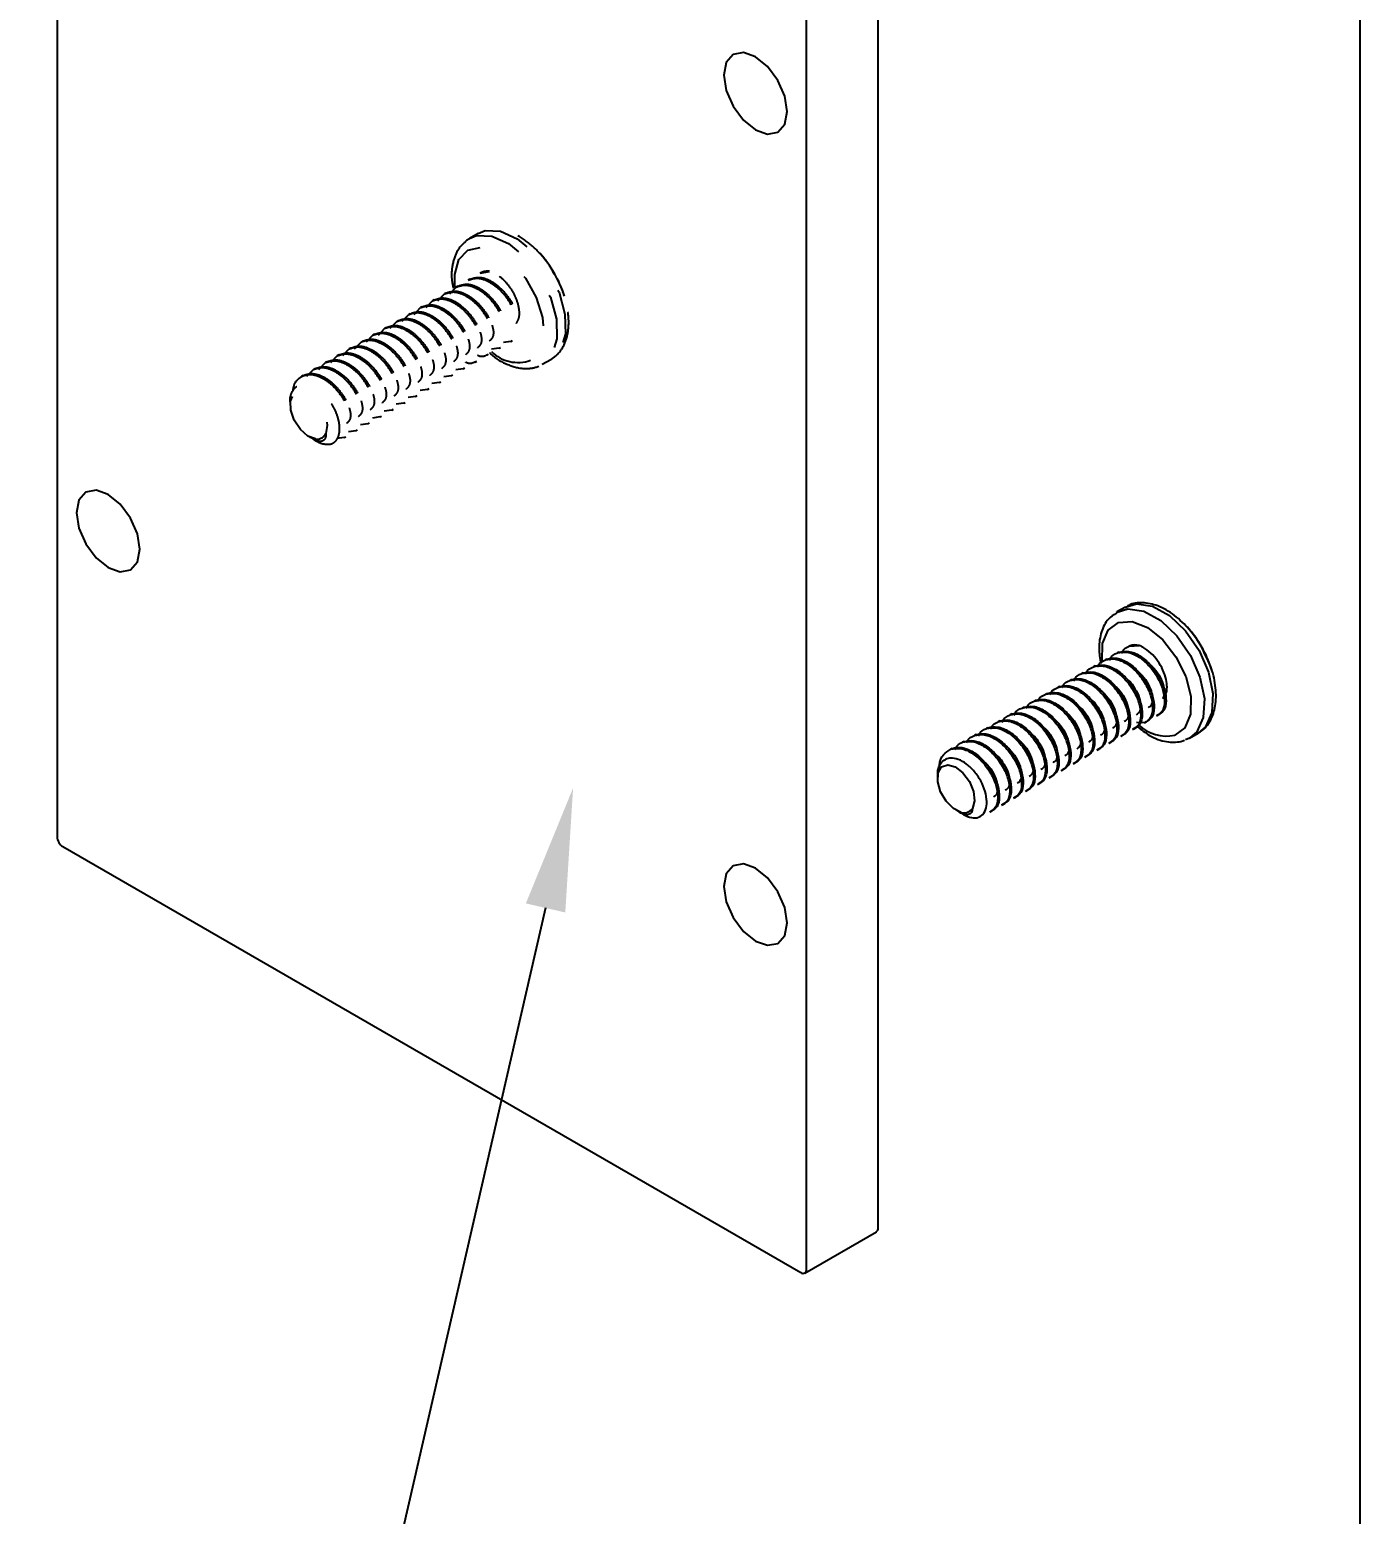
# Model space of a CAD drawing. Extents: x -3.1 to 7.9, y -8.5 to 0.
# Drawn here: x 5.434 to 7.903, y -5.508 to -2.752 of the extents above; entities that cross this region are included whole.
import ezdxf
from ezdxf import colors
from ezdxf.entities.mleader import LeaderData, LeaderLine
from ezdxf.math import Vec2, Vec3

# ---------------------------------------------------------------- set-up
doc = ezdxf.new("R2010")
doc.units = 0
doc.header["$LTSCALE"] = 0.5
doc.header["$MEASUREMENT"] = 0
doc.linetypes.add('HIDDEN2', pattern=[0.1875, 0.125, -0.0625])
for name, color, linetype in [('End Cap', 92, 'CONTINUOUS'), ('FAB DWG', 221, 'CONTINUOUS'), ('Hardware', 242, 'CONTINUOUS')]:
    doc.layers.add(name, color=color, linetype=linetype)
doc.layers.add('Text-Unprinted', color=131, linetype='CONTINUOUS', plot=False)
doc.styles.add('LSAD_Standard', font='arial.ttf')

msp = doc.modelspace()

# ---------------------------------------------------------------- linework, layer by layer
at = {"layer": 'End Cap', "transparency": 16777216}
for p, q in [((5.4846, -1.9069), (5.4846, -4.2504)), ((7.0084, -4.9766), (7.0084, -2.6331)), ((6.8755, -5.0533), (6.8755, -2.7099)), ((5.4952, -4.2688), (6.8649, -5.0595)), ((6.8724, -5.0602), (7.0053, -4.9835))]:
    msp.add_line(p, q, dxfattribs=at)
at = {"layer": 'End Cap', "transparency": 16777216, "flags": 128}
for points in [[(6.722, -2.8368), (6.7265, -2.8654), (6.7392, -2.8947), (6.7583, -2.9204), (6.7807, -2.9385), (6.8032, -2.9463), (6.8222, -2.9426), (6.8349, -2.928), (6.8394, -2.9046), (6.8349, -2.8761), (6.8222, -2.8468), (6.8032, -2.8211), (6.7807, -2.8029), (6.7583, -2.7951), (6.7392, -2.7988), (6.7265, -2.8135), (6.722, -2.8368)], [(5.638, -3.7168), (5.6336, -3.6882), (5.6208, -3.6589), (5.6018, -3.6332), (5.5793, -3.6151), (5.5569, -3.6073), (5.5378, -3.611), (5.5251, -3.6256), (5.5206, -3.649), (5.5251, -3.6775), (5.5378, -3.7068), (5.5569, -3.7325), (5.5793, -3.7507), (5.6018, -3.7585), (5.6208, -3.7548), (5.6336, -3.7401), (5.638, -3.7168)], [(6.722, -4.3425), (6.7265, -4.3711), (6.7392, -4.4004), (6.7583, -4.4261), (6.7807, -4.4442), (6.8032, -4.452), (6.8222, -4.4483), (6.8349, -4.4337), (6.8394, -4.4103), (6.8349, -4.3818), (6.8222, -4.3525), (6.8032, -4.3268), (6.7807, -4.3086), (6.7583, -4.3008), (6.7392, -4.3045), (6.7265, -4.3192), (6.722, -4.3425)]]:
    msp.add_lwpolyline(points, dxfattribs=at)
at = {"layer": 'End Cap', "transparency": 16777216}
for centre, radius, start, end in [((5.5076, -4.2493), 0.0231, 182.6055, 237.3945), ((7.0013, -4.9775), 0.00719, 304.0564, 7.2558), ((6.869, -5.0544), 0.00655, 230.7967, 9.214)]:
    msp.add_arc(centre, radius, start, end, dxfattribs=at)
at = {"layer": 'Hardware', "linetype": 'HIDDEN2', "transparency": 16777216}
for p, q in [((6.2476, -3.1413), (6.25, -3.1398)), ((6.266, -3.1306), (6.25, -3.1398)), ((6.2504, -3.2158), (6.2476, -3.2174)), ((6.2697, -3.2046), (6.2873, -3.2011)), ((6.2711, -3.2038), (6.2697, -3.2046)), ((6.1913, -3.2555), (6.2034, -3.2429)), ((6.2062, -3.2413), (6.2034, -3.2429)), ((6.2134, -3.2427), (6.2255, -3.2302)), ((6.2283, -3.2286), (6.2255, -3.2302)), ((6.1472, -3.281), (6.1592, -3.2684)), ((6.162, -3.2668), (6.1592, -3.2684)), ((6.1693, -3.2682), (6.1813, -3.2557)), ((6.1841, -3.2541), (6.1813, -3.2557)), ((6.0957, -3.3051), (6.0929, -3.3067)), ((6.103, -3.3065), (6.115, -3.2939)), ((6.1178, -3.2923), (6.115, -3.2939)), ((6.1251, -3.2938), (6.1371, -3.2812)), ((6.1399, -3.2796), (6.1371, -3.2812)), ((6.0367, -3.3448), (6.0487, -3.3322)), ((6.0515, -3.3306), (6.0487, -3.3322)), ((6.0588, -3.332), (6.0708, -3.3194)), ((6.0736, -3.3179), (6.0708, -3.3194)), ((6.0809, -3.3193), (6.0929, -3.3067)), ((6.3268, -3.331), (6.3128, -3.333)), ((6.3268, -3.331), (6.3296, -3.3294)), ((5.9925, -3.3703), (6.0045, -3.3577)), ((6.0073, -3.3561), (6.0045, -3.3577)), ((6.0146, -3.3575), (6.0266, -3.345)), ((6.0294, -3.3434), (6.0266, -3.345)), ((6.2826, -3.3565), (6.2854, -3.3549)), ((6.3047, -3.3438), (6.2907, -3.3457)), ((6.3047, -3.3438), (6.3075, -3.3422)), ((5.9483, -3.3958), (5.9603, -3.3832)), ((5.9631, -3.3816), (5.9603, -3.3832)), ((5.9704, -3.3831), (5.9824, -3.3705)), ((5.9852, -3.3689), (5.9824, -3.3705)), ((6.2384, -3.382), (6.2244, -3.384)), ((6.2384, -3.382), (6.2412, -3.3804)), ((6.2605, -3.3693), (6.2633, -3.3677)), ((6.385, -3.3736), (6.401, -3.3644)), ((5.941, -3.3944), (5.9382, -3.396)), ((6.1942, -3.4075), (6.1802, -3.4095)), ((6.1942, -3.4075), (6.197, -3.4059)), ((6.2163, -3.3948), (6.2023, -3.3967)), ((6.2163, -3.3948), (6.2191, -3.3932)), ((5.9172, -3.4432), (5.9172, -3.4481)), ((6.1279, -3.4458), (6.1307, -3.4442)), ((6.15, -3.4331), (6.136, -3.435)), ((6.15, -3.4331), (6.1528, -3.4315)), ((6.1721, -3.4203), (6.1581, -3.4223)), ((6.1721, -3.4203), (6.1749, -3.4187)), ((6.0837, -3.4713), (6.0697, -3.4733)), ((6.0837, -3.4713), (6.0865, -3.4697)), ((6.1058, -3.4586), (6.0918, -3.4605)), ((6.1058, -3.4586), (6.1086, -3.457)), ((6.1279, -3.4458), (6.1139, -3.4478)), ((6.0396, -3.4968), (6.0255, -3.4988)), ((6.0396, -3.4968), (6.0423, -3.4952)), ((6.0617, -3.4841), (6.0476, -3.486)), ((6.0617, -3.4841), (6.0644, -3.4825)), ((5.9516, -3.5077), (5.9524, -3.5081)), ((5.9612, -3.5132), (5.966, -3.516)), ((6.0175, -3.5096), (6.0038, -3.5115)), ((6.0175, -3.5096), (6.0202, -3.508))]:
    msp.add_line(p, q, dxfattribs=at)
at = {"layer": 'Hardware', "transparency": 16777216}
for p, q in [((7.4674, -3.8241), (7.4514, -3.8333)), ((7.4551, -3.9078), (7.4524, -3.9094)), ((7.4745, -3.8967), (7.493, -3.8954)), ((7.4759, -3.8959), (7.4745, -3.8967)), ((7.411, -3.9333), (7.4082, -3.9349)), ((7.433, -3.9206), (7.4303, -3.9222)), ((7.3668, -3.9588), (7.364, -3.9604)), ((7.3889, -3.9461), (7.3861, -3.9477)), ((7.3226, -3.9844), (7.3198, -3.9859)), ((7.3447, -3.9716), (7.3419, -3.9732)), ((7.2563, -4.0226), (7.2535, -4.0242)), ((7.2784, -4.0099), (7.2756, -4.0115)), ((7.3005, -3.9971), (7.2977, -3.9987)), ((7.2121, -4.0481), (7.2093, -4.0497)), ((7.2342, -4.0354), (7.2314, -4.037)), ((7.4806, -4.0516), (7.4834, -4.05)), ((7.5027, -4.0388), (7.4879, -4.0386)), ((7.5027, -4.0388), (7.5055, -4.0372)), ((7.5248, -4.0261), (7.5276, -4.0245)), ((7.1679, -4.0736), (7.1651, -4.0752)), ((7.19, -4.0609), (7.1872, -4.0625)), ((7.4364, -4.0771), (7.4392, -4.0755)), ((7.4585, -4.0643), (7.4613, -4.0627)), ((7.5859, -4.0675), (7.5789, -4.0706)), ((7.5864, -4.0672), (7.6024, -4.0579)), ((7.1458, -4.0864), (7.143, -4.088)), ((7.3922, -4.1026), (7.395, -4.101)), ((7.4143, -4.0899), (7.4171, -4.0883)), ((7.348, -4.1281), (7.3508, -4.1265)), ((7.3701, -4.1154), (7.3729, -4.1138)), ((7.1185, -4.1371), (7.1185, -4.1416)), ((7.3038, -4.1536), (7.3066, -4.152)), ((7.3259, -4.1409), (7.3287, -4.1393)), ((7.2596, -4.1791), (7.2624, -4.1776)), ((7.2817, -4.1664), (7.2845, -4.1648)), ((7.153, -4.2012), (7.1535, -4.2015)), ((7.1626, -4.2052), (7.1536, -4.2013)), ((7.1616, -4.2062), (7.1673, -4.2095)), ((7.2154, -4.2047), (7.2182, -4.2031)), ((7.2375, -4.1919), (7.2403, -4.1903))]:
    msp.add_line(p, q, dxfattribs=at)
at = {"layer": 'Hardware', "linetype": 'HIDDEN2', "transparency": 16777216, "flags": 128}
for points in [[(6.25, -3.1398), (6.263, -3.1347), (6.2914, -3.1356), (6.3226, -3.1496), (6.3533, -3.1752), (6.3801, -3.2096), (6.4001, -3.2491), (6.4112, -3.2895), (6.4121, -3.3263), (6.4028, -3.3555), (6.3842, -3.3741), (6.3842, -3.3741)], [(6.266, -3.1306), (6.279, -3.1255), (6.3074, -3.1264), (6.3386, -3.1404), (6.3693, -3.1659), (6.3961, -3.2004), (6.4161, -3.2399), (6.4271, -3.2802), (6.4281, -3.317), (6.4187, -3.3463), (6.4002, -3.3649), (6.4002, -3.3649)], [(6.2229, -3.2304), (6.2225, -3.2066), (6.2303, -3.179), (6.2471, -3.1616), (6.271, -3.1566), (6.2989, -3.1645), (6.3276, -3.1844), (6.3537, -3.2139), (6.3738, -3.2494), (6.3857, -3.2866), (6.3879, -3.3211), (6.3801, -3.3487), (6.3632, -3.366), (6.3632, -3.366)], [(5.9642, -3.5122), (5.95, -3.5067), (5.936, -3.4944), (5.9248, -3.4775), (5.9183, -3.4588), (5.9176, -3.4418), (5.9229, -3.4294), (5.9333, -3.4237), (5.9468, -3.4258), (5.9612, -3.4353), (5.9739, -3.4505), (5.9827, -3.4688), (5.986, -3.4869), (5.9833, -3.5017)]]:
    msp.add_lwpolyline(points, dxfattribs=at)
at = {"layer": 'Hardware', "transparency": 16777216, "flags": 128}
for points in [[(7.4502, -3.8341), (7.4719, -3.8272), (7.5014, -3.8318), (7.5328, -3.8493), (7.5627, -3.8777), (7.5879, -3.9139), (7.6056, -3.9541), (7.6139, -3.9939), (7.6118, -4.029), (7.5998, -4.0555), (7.5859, -4.0675)], [(7.4674, -3.8241), (7.4879, -3.8179), (7.5174, -3.8226), (7.5488, -3.84), (7.5787, -3.8684), (7.6039, -3.9047), (7.6216, -3.9449), (7.6298, -3.9847), (7.6278, -4.0198), (7.6157, -4.0463), (7.6024, -4.0579)], [(7.4245, -3.9253), (7.4244, -3.9249), (7.425, -3.8919), (7.4353, -3.8668), (7.4543, -3.8526), (7.4795, -3.851), (7.508, -3.8623), (7.5364, -3.885), (7.5611, -3.9165), (7.5793, -3.9529), (7.5886, -3.9898), (7.5881, -4.0228), (7.5778, -4.048), (7.5588, -4.0622), (7.5588, -4.0622)], [(7.1626, -4.2052), (7.1482, -4.1981), (7.1346, -4.1845), (7.1243, -4.1669), (7.119, -4.1484), (7.1197, -4.1321), (7.1262, -4.121), (7.1374, -4.117), (7.1514, -4.1208), (7.1656, -4.1318), (7.1776, -4.1479), (7.1853, -4.1664), (7.1873, -4.1841), (7.1833, -4.1978)], [(7.1673, -4.2095), (7.169, -4.2105), (7.1739, -4.2128)]]:
    msp.add_lwpolyline(points, dxfattribs=at)
at = {"layer": 'Hardware', "linetype": 'HIDDEN2', "transparency": 16777216}
for centre, radius, start, end in [((6.2238, -3.3108), 0.2121, 29.6013, 42.4852), ((6.2207, -3.3126), 0.2156, 17.7145, 42.2801), ((6.2834, -3.2273), 0.0265, 81.5836, 117.6855), ((6.2238, -3.3108), 0.2121, 17.5094, 29.6013), ((6.3398, -3.3), 0.0701, 225.4727, 289.529), ((5.9671, -3.4948), 0.0177, 260.7188, 336.9002), ((5.9939, -3.4682), 0.0554, 239.7378, 252.2475)]:
    msp.add_arc(centre, radius, start, end, dxfattribs=at)
at = {"layer": 'Hardware', "transparency": 16777216}
for centre, radius, start, end in [((7.4251, -4.0044), 0.2121, 26.5046, 42.4852), ((7.4232, -4.0055), 0.2143, 17.6375, 42.3571), ((7.4851, -3.9242), 0.0298, 74.7534, 108.1293), ((7.4251, -4.0044), 0.2121, 17.5094, 26.5046), ((7.544, -3.9864), 0.0772, 227.6016, 281.07), ((7.1681, -4.1879), 0.0182, 252.2196, 327.0249)]:
    msp.add_arc(centre, radius, start, end, dxfattribs=at)
at = {"layer": 'Hardware', "linetype": 'HIDDEN2', "transparency": 16777216}
for points, knots in [([(6.4074, -3.2066), (6.4053, -3.2025), (6.3971, -3.1861), (6.376, -3.1616), (6.3468, -3.1372), (6.3161, -3.1234), (6.2881, -3.1221), (6.2694, -3.126), (6.2633, -3.1324), (6.2631, -3.1326)], [0, 0, 0, 0, 0.066038, 0.259433, 0.454422, 0.6526, 0.826773, 0.993606, 1, 1, 1, 1]), ([(6.2471, -3.1419), (6.2405, -3.1475), (6.2272, -3.1589), (6.2179, -3.1864), (6.2153, -3.2124), (6.2193, -3.2298), (6.2205, -3.2353)], [0, 0, 0, 0, 0.27645, 0.560364, 0.861381, 1, 1, 1, 1]), ([(6.2476, -3.2174), (6.2531, -3.2155), (6.2642, -3.2118), (6.2852, -3.2184), (6.3055, -3.2333), (6.3231, -3.2545), (6.3351, -3.2787), (6.3399, -3.3022), (6.3377, -3.3215), (6.3304, -3.3279), (6.3268, -3.331)], [0, 0, 0, 0, 0.124087, 0.25145, 0.373748, 0.5, 0.626252, 0.74855, 0.875913, 1, 1, 1, 1]), ([(6.2504, -3.2158), (6.2558, -3.2139), (6.267, -3.2102), (6.2879, -3.2168), (6.3082, -3.2317), (6.3258, -3.2529), (6.3379, -3.2771), (6.3427, -3.3006), (6.3404, -3.3199), (6.3332, -3.3263), (6.3296, -3.3294)], [0, 0, 0, 0, 0.124087, 0.25145, 0.373748, 0.5, 0.626252, 0.74855, 0.875913, 1, 1, 1, 1]), ([(6.3369, -3.2976), (6.3387, -3.2946), (6.3424, -3.2887), (6.343, -3.2753), (6.3401, -3.2595), (6.3332, -3.2424), (6.3223, -3.2258), (6.3087, -3.2122), (6.2966, -3.2042), (6.2895, -3.2018), (6.2873, -3.2011)], [0, 0, 0, 0, 0.118653, 0.237358, 0.356647, 0.496308, 0.636908, 0.777924, 0.932029, 1, 1, 1, 1]), ([(6.4, -3.365), (6.4045, -3.3619), (6.4164, -3.3539), (6.4291, -3.333), (6.4354, -3.3032), (6.4326, -3.2682), (6.4232, -3.2343), (6.4119, -3.2145), (6.4074, -3.2066)], [0, 0, 0, 0, 0.112334, 0.290787, 0.474176, 0.669416, 0.868966, 1, 1, 1, 1]), ([(6.1841, -3.2541), (6.1896, -3.2522), (6.2007, -3.2484), (6.2216, -3.2551), (6.2419, -3.2699), (6.2595, -3.2912), (6.2716, -3.3154), (6.2764, -3.3388), (6.2742, -3.3582), (6.2669, -3.3645), (6.2633, -3.3677)], [0, 0, 0, 0, 0.124087, 0.25145, 0.373748, 0.5, 0.626252, 0.74855, 0.875913, 1, 1, 1, 1]), ([(6.2034, -3.2429), (6.2089, -3.2411), (6.22, -3.2373), (6.241, -3.2439), (6.2613, -3.2588), (6.2789, -3.28), (6.2909, -3.3043), (6.2957, -3.3277), (6.2935, -3.347), (6.2862, -3.3534), (6.2826, -3.3565)], [0, 0, 0, 0, 0.124087, 0.25145, 0.373748, 0.5, 0.626252, 0.74855, 0.875913, 1, 1, 1, 1]), ([(6.2062, -3.2413), (6.2117, -3.2395), (6.2228, -3.2357), (6.2437, -3.2423), (6.264, -3.2572), (6.2816, -3.2784), (6.2937, -3.3027), (6.2985, -3.3261), (6.2963, -3.3454), (6.289, -3.3518), (6.2854, -3.3549)], [0, 0, 0, 0, 0.124087, 0.25145, 0.373748, 0.5, 0.626252, 0.74855, 0.875913, 1, 1, 1, 1]), ([(6.2255, -3.2302), (6.231, -3.2283), (6.2421, -3.2245), (6.2631, -3.2311), (6.2834, -3.246), (6.301, -3.2672), (6.313, -3.2915), (6.3178, -3.3149), (6.3156, -3.3343), (6.3083, -3.3406), (6.3047, -3.3438)], [0, 0, 0, 0, 0.124087, 0.25145, 0.373748, 0.5, 0.626252, 0.74855, 0.875913, 1, 1, 1, 1]), ([(6.2283, -3.2286), (6.2338, -3.2267), (6.2449, -3.2229), (6.2658, -3.2296), (6.2861, -3.2444), (6.3037, -3.2656), (6.3158, -3.2899), (6.3206, -3.3133), (6.3183, -3.3327), (6.3111, -3.339), (6.3075, -3.3422)], [0, 0, 0, 0, 0.124087, 0.25145, 0.373748, 0.5, 0.626252, 0.74855, 0.875913, 1, 1, 1, 1]), ([(6.1371, -3.2812), (6.1426, -3.2793), (6.1537, -3.2756), (6.1747, -3.2822), (6.195, -3.297), (6.2126, -3.3183), (6.2246, -3.3425), (6.2294, -3.3659), (6.2272, -3.3853), (6.2199, -3.3917), (6.2163, -3.3948)], [0, 0, 0, 0, 0.124087, 0.25145, 0.373748, 0.5, 0.626252, 0.74855, 0.875913, 1, 1, 1, 1]), ([(6.1399, -3.2796), (6.1454, -3.2777), (6.1565, -3.274), (6.1774, -3.2806), (6.1977, -3.2955), (6.2153, -3.3167), (6.2274, -3.3409), (6.2322, -3.3644), (6.23, -3.3837), (6.2227, -3.3901), (6.2191, -3.3932)], [0, 0, 0, 0, 0.124087, 0.25145, 0.373748, 0.5, 0.626252, 0.74855, 0.875913, 1, 1, 1, 1]), ([(6.1592, -3.2684), (6.1647, -3.2666), (6.1758, -3.2628), (6.1968, -3.2694), (6.2171, -3.2843), (6.2347, -3.3055), (6.2467, -3.3298), (6.2515, -3.3532), (6.2493, -3.3726), (6.242, -3.3789), (6.2384, -3.382)], [0, 0, 0, 0, 0.124087, 0.25145, 0.373748, 0.5, 0.626252, 0.74855, 0.875913, 1, 1, 1, 1]), ([(6.162, -3.2668), (6.1675, -3.265), (6.1786, -3.2612), (6.1995, -3.2678), (6.2198, -3.2827), (6.2374, -3.3039), (6.2495, -3.3282), (6.2543, -3.3516), (6.2521, -3.371), (6.2448, -3.3773), (6.2412, -3.3804)], [0, 0, 0, 0, 0.124087, 0.25145, 0.373748, 0.5, 0.626252, 0.74855, 0.875913, 1, 1, 1, 1]), ([(6.1813, -3.2557), (6.1868, -3.2538), (6.1979, -3.25), (6.2189, -3.2567), (6.2392, -3.2715), (6.2568, -3.2928), (6.2688, -3.317), (6.2736, -3.3404), (6.2714, -3.3598), (6.2641, -3.3661), (6.2605, -3.3693)], [0, 0, 0, 0, 0.124087, 0.25145, 0.373748, 0.5, 0.626252, 0.74855, 0.875913, 1, 1, 1, 1]), ([(6.0929, -3.3067), (6.0984, -3.3048), (6.1095, -3.3011), (6.1305, -3.3077), (6.1508, -3.3226), (6.1684, -3.3438), (6.1805, -3.368), (6.1852, -3.3915), (6.183, -3.4108), (6.1757, -3.4172), (6.1721, -3.4203)], [0, 0, 0, 0, 0.124087, 0.25145, 0.373748, 0.5, 0.626252, 0.74855, 0.875913, 1, 1, 1, 1]), ([(6.0957, -3.3051), (6.1012, -3.3032), (6.1123, -3.2995), (6.1332, -3.3061), (6.1535, -3.321), (6.1711, -3.3422), (6.1832, -3.3664), (6.188, -3.3899), (6.1858, -3.4092), (6.1785, -3.4156), (6.1749, -3.4187)], [0, 0, 0, 0, 0.124087, 0.25145, 0.373748, 0.5, 0.626252, 0.74855, 0.875913, 1, 1, 1, 1]), ([(6.115, -3.2939), (6.1205, -3.2921), (6.1316, -3.2883), (6.1526, -3.2949), (6.1729, -3.3098), (6.1905, -3.331), (6.2025, -3.3553), (6.2073, -3.3787), (6.2051, -3.3981), (6.1978, -3.4044), (6.1942, -3.4075)], [0, 0, 0, 0, 0.124087, 0.25145, 0.373748, 0.5, 0.626252, 0.74855, 0.875913, 1, 1, 1, 1]), ([(6.1178, -3.2923), (6.1233, -3.2905), (6.1344, -3.2867), (6.1553, -3.2933), (6.1756, -3.3082), (6.1932, -3.3294), (6.2053, -3.3537), (6.2101, -3.3771), (6.2079, -3.3965), (6.2006, -3.4028), (6.197, -3.4059)], [0, 0, 0, 0, 0.124087, 0.25145, 0.373748, 0.5, 0.626252, 0.74855, 0.875913, 1, 1, 1, 1]), ([(6.2918, -3.3012), (6.2927, -3.3043), (6.2951, -3.313), (6.2936, -3.3243), (6.2889, -3.3286), (6.2866, -3.3307)], [0, 0, 0, 0, 0.224204, 0.623185, 1, 1, 1, 1]), ([(6.0487, -3.3322), (6.0542, -3.3303), (6.0653, -3.3266), (6.0863, -3.3332), (6.1066, -3.3481), (6.1242, -3.3693), (6.1363, -3.3935), (6.141, -3.417), (6.1388, -3.4363), (6.1315, -3.4427), (6.1279, -3.4458)], [0, 0, 0, 0, 0.124087, 0.25145, 0.373748, 0.5, 0.626252, 0.74855, 0.875913, 1, 1, 1, 1]), ([(6.0515, -3.3306), (6.057, -3.3288), (6.0681, -3.325), (6.089, -3.3316), (6.1094, -3.3465), (6.1269, -3.3677), (6.139, -3.392), (6.1438, -3.4154), (6.1416, -3.4347), (6.1343, -3.4411), (6.1307, -3.4442)], [0, 0, 0, 0, 0.124087, 0.25145, 0.373748, 0.5, 0.626252, 0.74855, 0.875913, 1, 1, 1, 1]), ([(6.0708, -3.3194), (6.0763, -3.3176), (6.0874, -3.3138), (6.1084, -3.3204), (6.1287, -3.3353), (6.1463, -3.3565), (6.1584, -3.3808), (6.1631, -3.4042), (6.1609, -3.4236), (6.1536, -3.4299), (6.15, -3.4331)], [0, 0, 0, 0, 0.124087, 0.25145, 0.373748, 0.5, 0.626252, 0.74855, 0.875913, 1, 1, 1, 1]), ([(6.0736, -3.3179), (6.0791, -3.316), (6.0902, -3.3122), (6.1111, -3.3188), (6.1315, -3.3337), (6.149, -3.3549), (6.1611, -3.3792), (6.1659, -3.4026), (6.1637, -3.422), (6.1564, -3.4283), (6.1528, -3.4315)], [0, 0, 0, 0, 0.124087, 0.25145, 0.373748, 0.5, 0.626252, 0.74855, 0.875913, 1, 1, 1, 1]), ([(6.2476, -3.3267), (6.2485, -3.3299), (6.2509, -3.3385), (6.2494, -3.3498), (6.2447, -3.3541), (6.2424, -3.3562)], [0, 0, 0, 0, 0.224204, 0.623185, 1, 1, 1, 1]), ([(6.2697, -3.314), (6.2706, -3.3171), (6.273, -3.3257), (6.2715, -3.337), (6.2668, -3.3413), (6.2645, -3.3434)], [0, 0, 0, 0, 0.224204, 0.623185, 1, 1, 1, 1]), ([(6.0045, -3.3577), (6.01, -3.3559), (6.0211, -3.3521), (6.0421, -3.3587), (6.0624, -3.3736), (6.08, -3.3948), (6.0921, -3.4191), (6.0968, -3.4425), (6.0946, -3.4618), (6.0873, -3.4682), (6.0837, -3.4713)], [0, 0, 0, 0, 0.124087, 0.25145, 0.373748, 0.5, 0.626252, 0.74855, 0.875913, 1, 1, 1, 1]), ([(6.0073, -3.3561), (6.0128, -3.3543), (6.0239, -3.3505), (6.0449, -3.3571), (6.0652, -3.372), (6.0827, -3.3932), (6.0948, -3.4175), (6.0996, -3.4409), (6.0974, -3.4603), (6.0901, -3.4666), (6.0865, -3.4697)], [0, 0, 0, 0, 0.124087, 0.25145, 0.373748, 0.5, 0.626252, 0.74855, 0.875913, 1, 1, 1, 1]), ([(6.0266, -3.345), (6.0321, -3.3431), (6.0432, -3.3393), (6.0642, -3.346), (6.0845, -3.3608), (6.1021, -3.3821), (6.1142, -3.4063), (6.1189, -3.4297), (6.1167, -3.4491), (6.1094, -3.4554), (6.1058, -3.4586)], [0, 0, 0, 0, 0.124087, 0.25145, 0.373748, 0.5, 0.626252, 0.74855, 0.875913, 1, 1, 1, 1]), ([(6.0294, -3.3434), (6.0349, -3.3415), (6.046, -3.3377), (6.067, -3.3444), (6.0873, -3.3592), (6.1048, -3.3805), (6.1169, -3.4047), (6.1217, -3.4281), (6.1195, -3.4475), (6.1122, -3.4538), (6.1086, -3.457)], [0, 0, 0, 0, 0.124087, 0.25145, 0.373748, 0.5, 0.626252, 0.74855, 0.875913, 1, 1, 1, 1]), ([(6.2034, -3.3523), (6.2043, -3.3554), (6.2067, -3.364), (6.2052, -3.3753), (6.2005, -3.3796), (6.1982, -3.3817)], [0, 0, 0, 0, 0.224204, 0.623185, 1, 1, 1, 1]), ([(6.2255, -3.3395), (6.2264, -3.3426), (6.2288, -3.3513), (6.2273, -3.3625), (6.2226, -3.3668), (6.2203, -3.3689)], [0, 0, 0, 0, 0.224204, 0.623185, 1, 1, 1, 1]), ([(6.2826, -3.3565), (6.2782, -3.3585), (6.2729, -3.3609), (6.2661, -3.3577), (6.265, -3.3572)], [0, 0, 0, 0, 0.84586, 1, 1, 1, 1]), ([(6.287, -3.3517), (6.2881, -3.3529), (6.2985, -3.3635), (6.3213, -3.3755), (6.3514, -3.3835), (6.3727, -3.3799), (6.3821, -3.3751), (6.384, -3.3742)], [0, 0, 0, 0, 0.037208, 0.34932, 0.666979, 0.934174, 1, 1, 1, 1]), ([(5.9603, -3.3832), (5.9658, -3.3814), (5.9769, -3.3776), (5.9979, -3.3842), (6.0182, -3.3991), (6.0358, -3.4203), (6.0479, -3.4446), (6.0526, -3.468), (6.0504, -3.4874), (6.0431, -3.4937), (6.0396, -3.4968)], [0, 0, 0, 0, 0.124087, 0.25145, 0.373748, 0.5, 0.626252, 0.74855, 0.875913, 1, 1, 1, 1]), ([(5.9631, -3.3816), (5.9686, -3.3798), (5.9797, -3.376), (6.0007, -3.3826), (6.021, -3.3975), (6.0386, -3.4187), (6.0506, -3.443), (6.0554, -3.4664), (6.0532, -3.4858), (6.0459, -3.4921), (6.0423, -3.4952)], [0, 0, 0, 0, 0.124087, 0.25145, 0.373748, 0.5, 0.626252, 0.74855, 0.875913, 1, 1, 1, 1]), ([(5.9824, -3.3705), (5.9879, -3.3686), (5.999, -3.3648), (6.02, -3.3715), (6.0403, -3.3863), (6.0579, -3.4076), (6.07, -3.4318), (6.0747, -3.4552), (6.0725, -3.4746), (6.0652, -3.4809), (6.0617, -3.4841)], [0, 0, 0, 0, 0.124087, 0.25145, 0.373748, 0.5, 0.626252, 0.74855, 0.875913, 1, 1, 1, 1]), ([(5.9852, -3.3689), (5.9907, -3.367), (6.0018, -3.3633), (6.0228, -3.3699), (6.0431, -3.3847), (6.0606, -3.406), (6.0727, -3.4302), (6.0775, -3.4536), (6.0753, -3.473), (6.068, -3.4794), (6.0644, -3.4825)], [0, 0, 0, 0, 0.124087, 0.25145, 0.373748, 0.5, 0.626252, 0.74855, 0.875913, 1, 1, 1, 1]), ([(6.1592, -3.3778), (6.1601, -3.3809), (6.1625, -3.3895), (6.161, -3.4008), (6.1563, -3.4051), (6.154, -3.4072)], [0, 0, 0, 0, 0.224204, 0.623185, 1, 1, 1, 1]), ([(6.1813, -3.365), (6.1822, -3.3681), (6.1846, -3.3768), (6.1831, -3.3881), (6.1784, -3.3924), (6.1761, -3.3944)], [0, 0, 0, 0, 0.224204, 0.623185, 1, 1, 1, 1]), ([(6.2605, -3.3693), (6.2561, -3.3713), (6.2508, -3.3737), (6.244, -3.3704), (6.2429, -3.3699)], [0, 0, 0, 0, 0.84586, 1, 1, 1, 1]), ([(5.9174, -3.4431), (5.9173, -3.4426), (5.9166, -3.4365), (5.9194, -3.4266), (5.9244, -3.4182), (5.9285, -3.4152), (5.9294, -3.4145)], [0, 0, 0, 0, 0.04068, 0.45629, 0.875277, 1, 1, 1, 1]), ([(5.9222, -3.4235), (5.9232, -3.4181), (5.9254, -3.4056), (5.9336, -3.3995), (5.9382, -3.396)], [0, 0, 0, 0, 0.4287, 1, 1, 1, 1]), ([(5.977, -3.5209), (5.9818, -3.5217), (5.9916, -3.5233), (6.0026, -3.5166), (6.0088, -3.5041), (6.0095, -3.487), (6.005, -3.4675), (5.9956, -3.448), (5.9825, -3.431), (5.9674, -3.4179), (5.9519, -3.4108), (5.9387, -3.4099), (5.9322, -3.4131), (5.9294, -3.4145)], [0, 0, 0, 0, 0.099682, 0.199388, 0.297255, 0.392173, 0.487108, 0.580484, 0.670639, 0.760805, 0.849679, 0.935071, 1, 1, 1, 1]), ([(5.9382, -3.396), (5.9437, -3.3941), (5.9548, -3.3904), (5.9758, -3.397), (5.9961, -3.4119), (6.0137, -3.4331), (6.0258, -3.4573), (6.0305, -3.4808), (6.0283, -3.5001), (6.021, -3.5065), (6.0175, -3.5096)], [0, 0, 0, 0, 0.124087, 0.25145, 0.373748, 0.5, 0.626252, 0.74855, 0.875913, 1, 1, 1, 1]), ([(5.941, -3.3944), (5.9465, -3.3925), (5.9576, -3.3888), (5.9786, -3.3954), (5.9989, -3.4103), (6.0165, -3.4315), (6.0285, -3.4557), (6.0333, -3.4792), (6.0311, -3.4985), (6.0238, -3.5049), (6.0202, -3.508)], [0, 0, 0, 0, 0.124087, 0.25145, 0.373748, 0.5, 0.626252, 0.74855, 0.875913, 1, 1, 1, 1]), ([(6.0929, -3.416), (6.0938, -3.4191), (6.0962, -3.4278), (6.0947, -3.4391), (6.09, -3.4434), (6.0877, -3.4455)], [0, 0, 0, 0, 0.2242037, 0.6231853, 1, 1, 1, 1]), ([(6.115, -3.4033), (6.1159, -3.4064), (6.1183, -3.415), (6.1168, -3.4263), (6.1121, -3.4306), (6.1098, -3.4327)], [0, 0, 0, 0, 0.224204, 0.623185, 1, 1, 1, 1]), ([(6.1371, -3.3905), (6.138, -3.3936), (6.1404, -3.4023), (6.1389, -3.4136), (6.1342, -3.4179), (6.1319, -3.42)], [0, 0, 0, 0, 0.224204, 0.623185, 1, 1, 1, 1]), ([(6.0487, -3.4416), (6.0496, -3.4447), (6.052, -3.4533), (6.0505, -3.4646), (6.0458, -3.4689), (6.0435, -3.471)], [0, 0, 0, 0, 0.224204, 0.623185, 1, 1, 1, 1]), ([(6.0708, -3.4288), (6.0717, -3.4319), (6.0741, -3.4405), (6.0726, -3.4518), (6.0679, -3.4561), (6.0656, -3.4582)], [0, 0, 0, 0, 0.224204, 0.623185, 1, 1, 1, 1]), ([(6.0266, -3.4543), (6.0275, -3.4574), (6.0299, -3.4661), (6.0284, -3.4774), (6.0237, -3.4817), (6.0214, -3.4837)], [0, 0, 0, 0, 0.224204, 0.623185, 1, 1, 1, 1]), ([(5.9642, -3.5122), (5.9608, -3.5118), (5.957, -3.5114), (5.9529, -3.5083), (5.9525, -3.508)], [0, 0, 0, 0, 0.894015, 1, 1, 1, 1]), ([(5.9833, -3.5017), (5.9833, -3.5049), (5.9831, -3.5112), (5.9777, -3.5165), (5.9699, -3.5173), (5.9621, -3.5148), (5.9575, -3.5105), (5.9567, -3.5099)], [0, 0, 0, 0, 0.215594, 0.4305939, 0.680918, 0.9494846, 1, 1, 1, 1])]:
    msp.add_open_spline(points, degree=3, knots=knots, dxfattribs=at)
at = {"layer": 'Hardware', "transparency": 16777216}
for points, knots in [([(7.6148, -3.9115), (7.6132, -3.9076), (7.6062, -3.8912), (7.5867, -3.8654), (7.5587, -3.838), (7.5283, -3.8206), (7.4995, -3.815), (7.4777, -3.817), (7.4688, -3.8243), (7.4666, -3.8262)], [0, 0, 0, 0, 0.057767, 0.241837, 0.427033, 0.614761, 0.78499, 0.945477, 1, 1, 1, 1]), ([(7.4506, -3.8354), (7.4454, -3.8387), (7.4326, -3.8467), (7.4217, -3.8702), (7.4166, -3.8983), (7.42, -3.9194), (7.4216, -3.929)], [0, 0, 0, 0, 0.195641, 0.472948, 0.761312, 1, 1, 1, 1]), ([(7.4376, -3.9233), (7.438, -3.9221), (7.4406, -3.9146), (7.447, -3.9118), (7.4524, -3.9094)], [0, 0, 0, 0, 0.153054, 1, 1, 1, 1]), ([(7.4524, -3.9094), (7.4582, -3.9083), (7.47, -3.9061), (7.4912, -3.9149), (7.511, -3.9316), (7.5275, -3.9539), (7.538, -3.9783), (7.541, -4.0009), (7.537, -4.0188), (7.5288, -4.0237), (7.5248, -4.0261)], [0, 0, 0, 0, 0.124087, 0.25145, 0.373748, 0.5, 0.626252, 0.74855, 0.875913, 1, 1, 1, 1]), ([(7.4551, -3.9078), (7.461, -3.9067), (7.4728, -3.9045), (7.494, -3.9133), (7.5138, -3.93), (7.5303, -3.9523), (7.5408, -3.9767), (7.5438, -3.9993), (7.5398, -4.0172), (7.5316, -4.0221), (7.5276, -4.0245)], [0, 0, 0, 0, 0.124087, 0.25145, 0.373748, 0.5, 0.626252, 0.74855, 0.875913, 1, 1, 1, 1]), ([(7.4597, -3.9105), (7.4601, -3.9094), (7.4627, -3.9019), (7.4691, -3.899), (7.4745, -3.8967)], [0, 0, 0, 0, 0.1530538, 1, 1, 1, 1]), ([(7.5369, -3.9937), (7.539, -3.9911), (7.5433, -3.986), (7.5451, -3.9733), (7.5433, -3.958), (7.5375, -3.9408), (7.5275, -3.9236), (7.5144, -3.9088), (7.5024, -3.8997), (7.4952, -3.8964), (7.493, -3.8954)], [0, 0, 0, 0, 0.1186529, 0.2373579, 0.3566467, 0.4963078, 0.6369075, 0.7779235, 0.9320286, 1, 1, 1, 1]), ([(7.6014, -4.0578), (7.6035, -4.0568), (7.6135, -4.0519), (7.6263, -4.0352), (7.6356, -4.0077), (7.6359, -3.9742), (7.6291, -3.9406), (7.6189, -3.9199), (7.6148, -3.9115)], [0, 0, 0, 0, 0.0506826, 0.2425249, 0.4352865, 0.6403713, 0.8535977, 1, 1, 1, 1]), ([(7.3935, -3.9488), (7.3938, -3.9476), (7.3964, -3.9401), (7.4028, -3.9373), (7.4082, -3.9349)], [0, 0, 0, 0, 0.153054, 1, 1, 1, 1]), ([(7.4082, -3.9349), (7.414, -3.9338), (7.4258, -3.9316), (7.447, -3.9405), (7.4668, -3.9571), (7.4833, -3.9794), (7.4938, -4.0038), (7.4968, -4.0264), (7.4928, -4.0443), (7.4846, -4.0492), (7.4806, -4.0516)], [0, 0, 0, 0, 0.124087, 0.25145, 0.373748, 0.5, 0.626252, 0.74855, 0.875913, 1, 1, 1, 1]), ([(7.411, -3.9333), (7.4168, -3.9322), (7.4286, -3.93), (7.4498, -3.9389), (7.4696, -3.9555), (7.4861, -3.9778), (7.4966, -4.0022), (7.4996, -4.0248), (7.4956, -4.0427), (7.4874, -4.0476), (7.4834, -4.05)], [0, 0, 0, 0, 0.124087, 0.25145, 0.373748, 0.5, 0.626252, 0.74855, 0.875913, 1, 1, 1, 1]), ([(7.4156, -3.936), (7.4159, -3.9349), (7.4185, -3.9274), (7.4249, -3.9246), (7.4303, -3.9222)], [0, 0, 0, 0, 0.153054, 1, 1, 1, 1]), ([(7.4303, -3.9222), (7.4361, -3.9211), (7.4479, -3.9188), (7.4691, -3.9277), (7.4889, -3.9443), (7.5054, -3.9666), (7.5159, -3.991), (7.5189, -4.0137), (7.5149, -4.0315), (7.5067, -4.0364), (7.5027, -4.0388)], [0, 0, 0, 0, 0.124087, 0.25145, 0.373748, 0.5, 0.626252, 0.74855, 0.875913, 1, 1, 1, 1]), ([(7.433, -3.9206), (7.4389, -3.9195), (7.4507, -3.9172), (7.4719, -3.9261), (7.4917, -3.9427), (7.5082, -3.965), (7.5187, -3.9894), (7.5217, -4.0121), (7.5177, -4.0299), (7.5095, -4.0348), (7.5055, -4.0372)], [0, 0, 0, 0, 0.124087, 0.25145, 0.373748, 0.5, 0.626252, 0.74855, 0.875913, 1, 1, 1, 1]), ([(7.5147, -3.9329), (7.5156, -3.9336), (7.5213, -3.938), (7.5298, -3.9502), (7.5377, -3.9668), (7.5404, -3.983), (7.5381, -3.9901), (7.5369, -3.9937)], [0, 0, 0, 0, 0.044002, 0.285646, 0.527289, 0.761287, 1, 1, 1, 1]), ([(7.3493, -3.9743), (7.3497, -3.9732), (7.3522, -3.9657), (7.3586, -3.9628), (7.364, -3.9604)], [0, 0, 0, 0, 0.153054, 1, 1, 1, 1]), ([(7.364, -3.9604), (7.3698, -3.9593), (7.3816, -3.9571), (7.4028, -3.966), (7.4227, -3.9826), (7.4391, -4.0049), (7.4496, -4.0293), (7.4526, -4.052), (7.4486, -4.0698), (7.4404, -4.0747), (7.4364, -4.0771)], [0, 0, 0, 0, 0.124087, 0.25145, 0.373748, 0.5, 0.626252, 0.74855, 0.875913, 1, 1, 1, 1]), ([(7.3668, -3.9588), (7.3726, -3.9577), (7.3844, -3.9555), (7.4056, -3.9644), (7.4254, -3.981), (7.4419, -4.0033), (7.4524, -4.0277), (7.4554, -4.0504), (7.4514, -4.0682), (7.4432, -4.0731), (7.4392, -4.0755)], [0, 0, 0, 0, 0.124087, 0.25145, 0.373748, 0.5, 0.626252, 0.74855, 0.875913, 1, 1, 1, 1]), ([(7.3714, -3.9615), (7.3717, -3.9604), (7.3743, -3.9529), (7.3807, -3.9501), (7.3861, -3.9477)], [0, 0, 0, 0, 0.153054, 1, 1, 1, 1]), ([(7.3861, -3.9477), (7.3919, -3.9466), (7.4037, -3.9443), (7.4249, -3.9532), (7.4448, -3.9698), (7.4612, -3.9921), (7.4717, -4.0165), (7.4747, -4.0392), (7.4707, -4.057), (7.4625, -4.0619), (7.4585, -4.0643)], [0, 0, 0, 0, 0.124087, 0.25145, 0.373748, 0.5, 0.626252, 0.74855, 0.875913, 1, 1, 1, 1]), ([(7.3889, -3.9461), (7.3947, -3.945), (7.4065, -3.9428), (7.4277, -3.9516), (7.4475, -3.9683), (7.464, -3.9905), (7.4745, -4.0149), (7.4775, -4.0376), (7.4735, -4.0554), (7.4653, -4.0603), (7.4613, -4.0627)], [0, 0, 0, 0, 0.124087, 0.25145, 0.373748, 0.5, 0.626252, 0.74855, 0.875913, 1, 1, 1, 1]), ([(7.4705, -3.9584), (7.4714, -3.9591), (7.4771, -3.9635), (7.4856, -3.9757), (7.4936, -3.9924), (7.4959, -4.0082), (7.494, -4.0197), (7.4893, -4.0226), (7.4873, -4.0239)], [0, 0, 0, 0, 0.037333, 0.242349, 0.447364, 0.645894, 0.852734, 1, 1, 1, 1]), ([(7.4926, -3.9457), (7.4935, -3.9464), (7.4992, -3.9507), (7.5077, -3.963), (7.5157, -3.9796), (7.518, -3.9955), (7.5161, -4.0069), (7.5114, -4.0099), (7.5094, -4.0111)], [0, 0, 0, 0, 0.037333, 0.242349, 0.447364, 0.645894, 0.852734, 1, 1, 1, 1]), ([(7.3005, -3.9971), (7.3063, -3.996), (7.3181, -3.9938), (7.3393, -4.0026), (7.3591, -4.0193), (7.3756, -4.0416), (7.3861, -4.066), (7.3891, -4.0886), (7.3851, -4.1065), (7.3769, -4.1114), (7.3729, -4.1138)], [0, 0, 0, 0, 0.124087, 0.25145, 0.373748, 0.5, 0.626252, 0.74855, 0.875913, 1, 1, 1, 1]), ([(7.3063, -3.9967), (7.3063, -3.9966), (7.3086, -3.9904), (7.3142, -3.9882), (7.3198, -3.9859)], [0, 0, 0, 0, 0.011211, 1, 1, 1, 1]), ([(7.3198, -3.9859), (7.3256, -3.9848), (7.3374, -3.9826), (7.3586, -3.9915), (7.3785, -4.0081), (7.3949, -4.0304), (7.4055, -4.0548), (7.4084, -4.0775), (7.4044, -4.0953), (7.3962, -4.1002), (7.3922, -4.1026)], [0, 0, 0, 0, 0.124087, 0.25145, 0.373748, 0.5, 0.626252, 0.74855, 0.875913, 1, 1, 1, 1]), ([(7.3226, -3.9844), (7.3284, -3.9833), (7.3402, -3.981), (7.3614, -3.9899), (7.3812, -4.0065), (7.3977, -4.0288), (7.4082, -4.0532), (7.4112, -4.0759), (7.4072, -4.0937), (7.399, -4.0986), (7.395, -4.101)], [0, 0, 0, 0, 0.124087, 0.25145, 0.373748, 0.5, 0.626252, 0.74855, 0.875913, 1, 1, 1, 1]), ([(7.3272, -3.9871), (7.3276, -3.9859), (7.3301, -3.9784), (7.3365, -3.9756), (7.3419, -3.9732)], [0, 0, 0, 0, 0.153054, 1, 1, 1, 1]), ([(7.3419, -3.9732), (7.3477, -3.9721), (7.3595, -3.9699), (7.3807, -3.9787), (7.4006, -3.9954), (7.417, -4.0176), (7.4275, -4.042), (7.4305, -4.0647), (7.4265, -4.0825), (7.4183, -4.0874), (7.4143, -4.0899)], [0, 0, 0, 0, 0.124087, 0.25145, 0.373748, 0.5, 0.626252, 0.74855, 0.875913, 1, 1, 1, 1]), ([(7.3447, -3.9716), (7.3505, -3.9705), (7.3623, -3.9683), (7.3835, -3.9771), (7.4033, -3.9938), (7.4198, -4.016), (7.4303, -4.0404), (7.4333, -4.0631), (7.4293, -4.0809), (7.4211, -4.0858), (7.4171, -4.0883)], [0, 0, 0, 0, 0.124087, 0.25145, 0.373748, 0.5, 0.626252, 0.74855, 0.875913, 1, 1, 1, 1]), ([(7.4263, -3.984), (7.4272, -3.9846), (7.4329, -3.989), (7.4414, -4.0012), (7.4494, -4.0179), (7.4517, -4.0337), (7.4498, -4.0452), (7.4451, -4.0481), (7.4431, -4.0494)], [0, 0, 0, 0, 0.037333, 0.242349, 0.447364, 0.645894, 0.852734, 1, 1, 1, 1]), ([(7.4484, -3.9712), (7.4493, -3.9719), (7.455, -3.9762), (7.4635, -3.9885), (7.4715, -4.0052), (7.4738, -4.021), (7.4719, -4.0324), (7.4672, -4.0354), (7.4652, -4.0366)], [0, 0, 0, 0, 0.037333, 0.242349, 0.447364, 0.645894, 0.852734, 1, 1, 1, 1]), ([(7.2535, -4.0242), (7.2593, -4.0231), (7.2711, -4.0209), (7.2923, -4.0297), (7.3122, -4.0464), (7.3287, -4.0687), (7.3392, -4.0931), (7.3421, -4.1157), (7.3381, -4.1336), (7.3299, -4.1385), (7.3259, -4.1409)], [0, 0, 0, 0, 0.124087, 0.25145, 0.373748, 0.5, 0.626252, 0.74855, 0.875913, 1, 1, 1, 1]), ([(7.2563, -4.0226), (7.2621, -4.0215), (7.2739, -4.0193), (7.2951, -4.0282), (7.3149, -4.0448), (7.3314, -4.0671), (7.3419, -4.0915), (7.3449, -4.1141), (7.3409, -4.132), (7.3327, -4.1369), (7.3287, -4.1393)], [0, 0, 0, 0, 0.124087, 0.25145, 0.373748, 0.5, 0.626252, 0.74855, 0.875913, 1, 1, 1, 1]), ([(7.2609, -4.0253), (7.2613, -4.0242), (7.2638, -4.0167), (7.2702, -4.0139), (7.2756, -4.0115)], [0, 0, 0, 0, 0.153054, 1, 1, 1, 1]), ([(7.2756, -4.0115), (7.2814, -4.0104), (7.2932, -4.0081), (7.3144, -4.017), (7.3343, -4.0336), (7.3508, -4.0559), (7.3613, -4.0803), (7.3642, -4.103), (7.3602, -4.1208), (7.352, -4.1257), (7.348, -4.1281)], [0, 0, 0, 0, 0.124087, 0.25145, 0.373748, 0.5, 0.626252, 0.74855, 0.875913, 1, 1, 1, 1]), ([(7.2784, -4.0099), (7.2842, -4.0088), (7.296, -4.0065), (7.3172, -4.0154), (7.337, -4.032), (7.3535, -4.0543), (7.364, -4.0787), (7.367, -4.1014), (7.363, -4.1192), (7.3548, -4.1241), (7.3508, -4.1265)], [0, 0, 0, 0, 0.124087, 0.25145, 0.373748, 0.5, 0.626252, 0.74855, 0.875913, 1, 1, 1, 1]), ([(7.283, -4.0126), (7.2834, -4.0114), (7.2859, -4.0039), (7.2923, -4.0011), (7.2977, -3.9987)], [0, 0, 0, 0, 0.153054, 1, 1, 1, 1]), ([(7.2977, -3.9987), (7.3035, -3.9976), (7.3153, -3.9954), (7.3365, -4.0042), (7.3564, -4.0209), (7.3729, -4.0431), (7.3834, -4.0676), (7.3863, -4.0902), (7.3823, -4.1081), (7.3741, -4.1129), (7.3701, -4.1154)], [0, 0, 0, 0, 0.124087, 0.25145, 0.373748, 0.5, 0.626252, 0.74855, 0.875913, 1, 1, 1, 1]), ([(7.36, -4.0222), (7.3609, -4.0229), (7.3666, -4.0273), (7.3751, -4.0395), (7.3831, -4.0562), (7.3854, -4.072), (7.3835, -4.0834), (7.3788, -4.0864), (7.3768, -4.0877)], [0, 0, 0, 0, 0.037333, 0.242349, 0.447364, 0.645894, 0.852734, 1, 1, 1, 1]), ([(7.3821, -4.0095), (7.383, -4.0101), (7.3887, -4.0145), (7.3972, -4.0268), (7.4052, -4.0434), (7.4075, -4.0592), (7.4056, -4.0707), (7.4009, -4.0737), (7.3989, -4.0749)], [0, 0, 0, 0, 0.037333, 0.242349, 0.447364, 0.645894, 0.852734, 1, 1, 1, 1]), ([(7.4042, -3.9967), (7.4051, -3.9974), (7.4108, -4.0018), (7.4193, -4.014), (7.4273, -4.0307), (7.4296, -4.0465), (7.4277, -4.0579), (7.423, -4.0609), (7.421, -4.0621)], [0, 0, 0, 0, 0.037333, 0.242349, 0.447364, 0.645894, 0.852734, 1, 1, 1, 1]), ([(7.1946, -4.0636), (7.195, -4.0624), (7.1975, -4.055), (7.2039, -4.0521), (7.2093, -4.0497)], [0, 0, 0, 0, 0.153054, 1, 1, 1, 1]), ([(7.2093, -4.0497), (7.2151, -4.0486), (7.2269, -4.0464), (7.2481, -4.0553), (7.268, -4.0719), (7.2845, -4.0942), (7.295, -4.1186), (7.2979, -4.1412), (7.2939, -4.1591), (7.2858, -4.164), (7.2817, -4.1664)], [0, 0, 0, 0, 0.124087, 0.25145, 0.373748, 0.5, 0.626252, 0.74855, 0.875913, 1, 1, 1, 1]), ([(7.2121, -4.0481), (7.2179, -4.047), (7.2297, -4.0448), (7.2509, -4.0537), (7.2707, -4.0703), (7.2872, -4.0926), (7.2977, -4.117), (7.3007, -4.1397), (7.2967, -4.1575), (7.2885, -4.1624), (7.2845, -4.1648)], [0, 0, 0, 0, 0.124087, 0.25145, 0.373748, 0.5, 0.626252, 0.74855, 0.875913, 1, 1, 1, 1]), ([(7.2167, -4.0508), (7.2171, -4.0497), (7.2196, -4.0422), (7.226, -4.0394), (7.2314, -4.037)], [0, 0, 0, 0, 0.153054, 1, 1, 1, 1]), ([(7.2314, -4.037), (7.2372, -4.0359), (7.249, -4.0336), (7.2702, -4.0425), (7.2901, -4.0591), (7.3066, -4.0814), (7.3171, -4.1058), (7.32, -4.1285), (7.316, -4.1463), (7.3079, -4.1512), (7.3038, -4.1536)], [0, 0, 0, 0, 0.124087, 0.25145, 0.373748, 0.5, 0.626252, 0.74855, 0.875913, 1, 1, 1, 1]), ([(7.2342, -4.0354), (7.24, -4.0343), (7.2518, -4.032), (7.273, -4.0409), (7.2928, -4.0575), (7.3093, -4.0798), (7.3198, -4.1042), (7.3228, -4.1269), (7.3188, -4.1447), (7.3106, -4.1496), (7.3066, -4.152)], [0, 0, 0, 0, 0.124087, 0.25145, 0.373748, 0.5, 0.626252, 0.74855, 0.875913, 1, 1, 1, 1]), ([(7.2388, -4.0381), (7.2392, -4.0369), (7.2417, -4.0294), (7.2481, -4.0266), (7.2535, -4.0242)], [0, 0, 0, 0, 0.153054, 1, 1, 1, 1]), ([(7.3158, -4.0477), (7.3167, -4.0484), (7.3224, -4.0528), (7.3309, -4.065), (7.3389, -4.0817), (7.3413, -4.0975), (7.3393, -4.109), (7.3346, -4.1119), (7.3326, -4.1132)], [0, 0, 0, 0, 0.037333, 0.242349, 0.447364, 0.645894, 0.852734, 1, 1, 1, 1]), ([(7.3379, -4.035), (7.3388, -4.0357), (7.3445, -4.04), (7.353, -4.0523), (7.361, -4.0689), (7.3634, -4.0848), (7.3614, -4.0962), (7.3567, -4.0992), (7.3547, -4.1004)], [0, 0, 0, 0, 0.037333, 0.242349, 0.447364, 0.645894, 0.852734, 1, 1, 1, 1]), ([(7.489, -4.0453), (7.4965, -4.0514), (7.514, -4.0657), (7.5421, -4.0753), (7.5642, -4.0755), (7.5748, -4.0722), (7.577, -4.0715)], [0, 0, 0, 0, 0.264302, 0.615625, 0.917839, 1, 1, 1, 1]), ([(7.1504, -4.0891), (7.1508, -4.088), (7.1533, -4.0805), (7.1597, -4.0776), (7.1651, -4.0752)], [0, 0, 0, 0, 0.153054, 1, 1, 1, 1]), ([(7.1651, -4.0752), (7.1709, -4.0741), (7.1827, -4.0719), (7.2039, -4.0808), (7.2238, -4.0974), (7.2403, -4.1197), (7.2508, -4.1441), (7.2537, -4.1668), (7.2497, -4.1846), (7.2416, -4.1895), (7.2375, -4.1919)], [0, 0, 0, 0, 0.124087, 0.25145, 0.373748, 0.5, 0.626252, 0.74855, 0.875913, 1, 1, 1, 1]), ([(7.1679, -4.0736), (7.1737, -4.0725), (7.1855, -4.0703), (7.2067, -4.0792), (7.2265, -4.0958), (7.243, -4.1181), (7.2535, -4.1425), (7.2565, -4.1652), (7.2525, -4.183), (7.2443, -4.1879), (7.2403, -4.1903)], [0, 0, 0, 0, 0.124087, 0.25145, 0.373748, 0.5, 0.626252, 0.74855, 0.875913, 1, 1, 1, 1]), ([(7.1725, -4.0763), (7.1729, -4.0752), (7.1754, -4.0677), (7.1818, -4.0649), (7.1872, -4.0625)], [0, 0, 0, 0, 0.153054, 1, 1, 1, 1]), ([(7.1872, -4.0625), (7.193, -4.0614), (7.2048, -4.0592), (7.226, -4.068), (7.2459, -4.0847), (7.2624, -4.1069), (7.2729, -4.1313), (7.2758, -4.154), (7.2718, -4.1718), (7.2637, -4.1767), (7.2596, -4.1791)], [0, 0, 0, 0, 0.124087, 0.25145, 0.373748, 0.5, 0.626252, 0.74855, 0.875913, 1, 1, 1, 1]), ([(7.19, -4.0609), (7.1958, -4.0598), (7.2076, -4.0576), (7.2288, -4.0664), (7.2486, -4.0831), (7.2651, -4.1053), (7.2756, -4.1297), (7.2786, -4.1524), (7.2746, -4.1702), (7.2664, -4.1751), (7.2624, -4.1776)], [0, 0, 0, 0, 0.124087, 0.25145, 0.373748, 0.5, 0.626252, 0.74855, 0.875913, 1, 1, 1, 1]), ([(7.2716, -4.0733), (7.2725, -4.0739), (7.2782, -4.0783), (7.2867, -4.0905), (7.2947, -4.1072), (7.2971, -4.123), (7.2951, -4.1345), (7.2904, -4.1374), (7.2884, -4.1387)], [0, 0, 0, 0, 0.037333, 0.242349, 0.447364, 0.645894, 0.852734, 1, 1, 1, 1]), ([(7.2937, -4.0605), (7.2946, -4.0612), (7.3003, -4.0655), (7.3088, -4.0778), (7.3168, -4.0945), (7.3192, -4.1103), (7.3172, -4.1217), (7.3125, -4.1247), (7.3105, -4.1259)], [0, 0, 0, 0, 0.037333, 0.242349, 0.447364, 0.645894, 0.852734, 1, 1, 1, 1]), ([(7.1224, -4.1188), (7.1224, -4.1183), (7.1222, -4.1098), (7.1286, -4.0971), (7.1383, -4.091), (7.143, -4.088)], [0, 0, 0, 0, 0.026892, 0.519785, 1, 1, 1, 1]), ([(7.1739, -4.2128), (7.1789, -4.2142), (7.1889, -4.2171), (7.201, -4.2124), (7.2086, -4.2015), (7.2107, -4.1855), (7.2077, -4.1665), (7.1995, -4.1469), (7.1873, -4.1291), (7.1727, -4.1148), (7.1572, -4.1061), (7.1436, -4.1035), (7.1366, -4.1058), (7.1336, -4.1068)], [0, 0, 0, 0, 0.0996819, 0.1993876, 0.2972548, 0.3921728, 0.4871082, 0.5804842, 0.6706386, 0.7608055, 0.8496791, 0.9350708, 1, 1, 1, 1]), ([(7.143, -4.088), (7.1488, -4.0869), (7.1607, -4.0847), (7.1818, -4.0935), (7.2017, -4.1102), (7.2182, -4.1324), (7.2287, -4.1568), (7.2316, -4.1795), (7.2276, -4.1973), (7.2195, -4.2022), (7.2154, -4.2047)], [0, 0, 0, 0, 0.124087, 0.25145, 0.373748, 0.5, 0.626252, 0.74855, 0.875913, 1, 1, 1, 1]), ([(7.1458, -4.0864), (7.1516, -4.0853), (7.1634, -4.0831), (7.1846, -4.0919), (7.2044, -4.1086), (7.2209, -4.1308), (7.2314, -4.1553), (7.2344, -4.1779), (7.2304, -4.1958), (7.2222, -4.2006), (7.2182, -4.2031)], [0, 0, 0, 0, 0.124087, 0.25145, 0.373748, 0.5, 0.626252, 0.74855, 0.875913, 1, 1, 1, 1]), ([(7.2274, -4.0988), (7.2283, -4.0994), (7.234, -4.1038), (7.2425, -4.116), (7.2505, -4.1327), (7.2529, -4.1485), (7.2509, -4.16), (7.2462, -4.163), (7.2443, -4.1642)], [0, 0, 0, 0, 0.037333, 0.242349, 0.447364, 0.645894, 0.852734, 1, 1, 1, 1]), ([(7.2495, -4.086), (7.2504, -4.0867), (7.2561, -4.0911), (7.2646, -4.1033), (7.2726, -4.12), (7.275, -4.1358), (7.273, -4.1472), (7.2683, -4.1502), (7.2663, -4.1514)], [0, 0, 0, 0, 0.037333, 0.242349, 0.447364, 0.645894, 0.852734, 1, 1, 1, 1]), ([(7.119, -4.1371), (7.1189, -4.135), (7.1185, -4.1275), (7.1222, -4.117), (7.1281, -4.1096), (7.1326, -4.1073), (7.1336, -4.1068)], [0, 0, 0, 0, 0.139217, 0.512137, 0.888088, 1, 1, 1, 1]), ([(7.2053, -4.1115), (7.2062, -4.1122), (7.2119, -4.1166), (7.2204, -4.1288), (7.2284, -4.1455), (7.2308, -4.1613), (7.2288, -4.1727), (7.2241, -4.1757), (7.2222, -4.1769)], [0, 0, 0, 0, 0.037333, 0.242349, 0.447364, 0.645894, 0.852734, 1, 1, 1, 1]), ([(7.1833, -4.1978), (7.1829, -4.2007), (7.1821, -4.2063), (7.1759, -4.2103), (7.1674, -4.2094), (7.1599, -4.2062), (7.1558, -4.202), (7.1556, -4.2018)], [0, 0, 0, 0, 0.224043, 0.447469, 0.707604, 0.986696, 1, 1, 1, 1])]:
    msp.add_open_spline(points, degree=3, knots=knots, dxfattribs=at)
at = {"layer": 'Text-Unprinted', "ltscale": 0.5, "transparency": 16777216}
msp.add_lwpolyline([(7.9032, 0), (0, 0), (0, -8.4768), (7.9032, -8.4768)], close=True, dxfattribs=at)

# ---------------------------------------------------------------- leaders
at = {"layer": 'FAB DWG', "ltscale": 0.5, "transparency": 16777216}
ml = msp.add_multileader_mtext('Standard', dxfattribs=at)
ml.set_content('EP00430\\PHW63212 (x4)', color=256, style='LSAD_Standard')
ml.set_leader_properties()
ml.build(insert=Vec2(0, 0))
ml.multileader.update_dxf_attribs({"text_left_attachment_type": 2, "dogleg_length": 0.36, "arrow_head_size": 0.2284})
ctx = ml.context
ctx.base_point, ctx.char_height, ctx.arrow_head_size, ctx.landing_gap_size, ctx.plane_origin = Vec3(3.9086, -5.8781), 0.197711, 0.2284, 0.1096, Vec3(9.8982, 10.8982)
ctx.left_attachment, ctx.text_align_type = 2, 2
notes = []
notes.append((ctx, [(1, (1, 1, 0), (6.0861, -5.7113), (-1, 0), 0.2098, [(1, [(6.4422, -4.16)], 0, [])])]))
ctx.mtext.insert, ctx.mtext.width, ctx.mtext.defined_height, ctx.mtext.alignment, ctx.mtext.flow_direction = Vec3(5.7667, -5.5833), 2.997522, 0.7905, 3, 5
for ctx, leaders in notes:
    for number, flags, end, landing, length, lines in leaders:
        leader = LeaderData()
        leader.index, (leader.has_last_leader_line, leader.has_dogleg_vector, leader.attachment_direction) = number, flags
        leader.last_leader_point, leader.dogleg_vector, leader.dogleg_length = Vec3(end), Vec3(landing), length
        for number, points, colour, breaks in lines:
            line = LeaderLine()
            line.index, line.vertices, line.color, line.breaks = number, Vec3.list(points), colors.encode_raw_color(colour), breaks
            leader.lines.append(line)
        ctx.leaders.append(leader)

doc.saveas('drawing.dxf')
